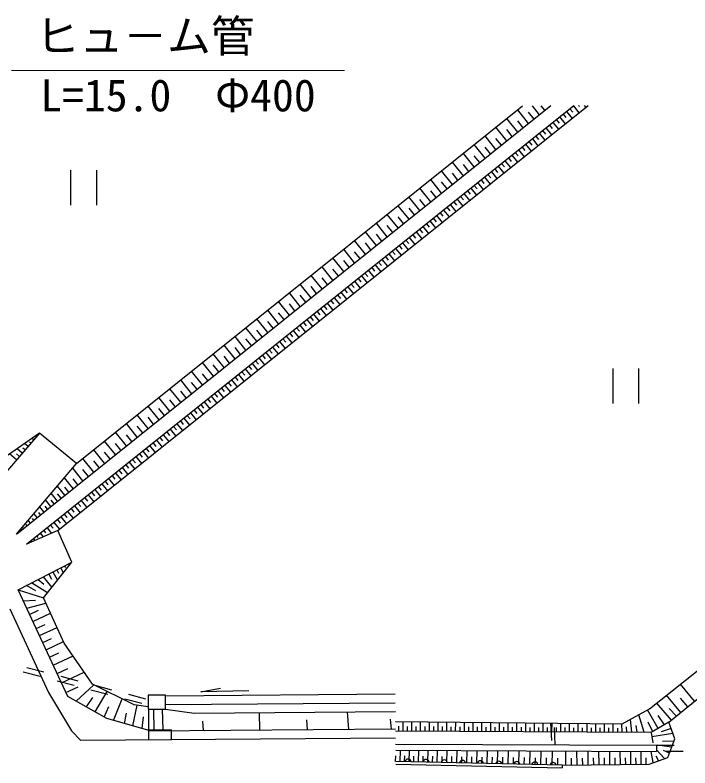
# Model space of a CAD drawing. Units: millimetres, scale not verified. Extents: x 0 to 700000, y -47500 to 447500.
# Drawn here: x 297220 to 335752, y 294923 to 337890 of the extents above; entities that cross this region are included whole.
import ezdxf
from ezdxf.enums import TextEntityAlignment as Align

# ---------------------------------------------------------------- set-up
doc = ezdxf.new("R2010")
doc.units = ezdxf.units.MM
doc.header["$LTSCALE"] = 1000
doc.layers.add('作業ﾚｲﾔ1', color=7, linetype='Continuous', lineweight=25)
doc.styles.add('ＭＳ ゴシック', font='')
doc.styles.get('ＭＳ ゴシック').set_extended_font_data('MS Gothic')

msp = doc.modelspace()

# ---------------------------------------------------------------- linework, layer by layer
at = {"layer": '作業ﾚｲﾔ1', "lineweight": 13}
msp.add_line((297022, 334727), (316022, 334727), dxfattribs=at)
at = {"layer": '作業ﾚｲﾔ1'}
for p, q in [((297301, 308273), (327803, 332719)), ((297882, 307688), (329127, 332729)), ((299670, 308471), (329947, 332736)), ((300728, 312294), (326197, 332706)), ((327161, 332204), (326755, 332710)), ((327471, 332453), (327262, 332714)), ((327782, 332702), (327768, 332719)), ((329095, 332703), (329412, 332307)), ((329392, 332732), (329448, 332662)), ((329711, 332734), (329802, 332620)), ((326540, 331707), (325919, 332483)), ((326851, 331956), (326540, 332343)), ((328509, 332234), (328668, 332036)), ((328704, 332391), (329022, 331995)), ((328900, 332547), (329058, 332349)), ((325920, 331209), (325298, 331985)), ((326230, 331458), (325919, 331846)), ((327924, 331765), (328241, 331369)), ((328119, 331922), (328278, 331724)), ((328314, 332078), (328632, 331682)), ((325299, 330712), (324677, 331488)), ((325609, 330961), (325299, 331349)), ((327339, 331296), (327498, 331098)), ((327534, 331453), (327851, 331057)), ((327729, 331609), (327888, 331411)), ((324678, 330215), (324057, 330990)), ((324989, 330463), (324678, 330851)), ((326949, 330984), (327107, 330786)), ((327144, 331140), (327461, 330744)), ((324058, 329717), (323436, 330493)), ((326363, 330515), (326681, 330119)), ((326559, 330671), (326717, 330473)), ((326754, 330827), (327071, 330431)), ((323437, 329220), (322815, 329996)), ((324368, 329966), (324057, 330354)), ((325778, 330045), (325937, 329848)), ((325973, 330202), (326291, 329806)), ((326168, 330358), (326327, 330160)), ((323748, 329469), (323437, 329856)), ((325193, 329576), (325510, 329181)), ((325388, 329733), (325547, 329535)), ((325583, 329889), (325900, 329493)), ((322817, 328722), (322195, 329498)), ((323127, 328971), (322816, 329359)), ((324803, 329264), (325120, 328868)), ((324998, 329420), (325157, 329222)), ((300391, 329039), (300391, 327039)), ((301891, 327039), (301891, 329039)), ((322196, 328225), (321574, 329001)), ((322506, 328474), (322195, 328862)), ((324218, 328795), (324376, 328597)), ((324413, 328951), (324730, 328555)), ((324608, 329107), (324766, 328909)), ((321575, 327728), (320954, 328503)), ((321886, 327976), (321575, 328364)), ((323632, 328326), (323950, 327930)), ((323827, 328482), (323986, 328284)), ((324023, 328638), (324340, 328242)), ((320955, 327230), (320333, 328006)), ((321265, 327479), (320954, 327867)), ((323047, 327857), (323206, 327659)), ((323242, 328013), (323559, 327617)), ((323437, 328169), (323596, 327971)), ((320334, 326733), (319712, 327509)), ((322657, 327544), (322816, 327346)), ((322852, 327700), (323169, 327304)), ((319713, 326235), (319092, 327011)), ((320644, 326982), (320333, 327369)), ((322072, 327075), (322389, 326679)), ((322267, 327231), (322425, 327033)), ((322462, 327388), (322779, 326992)), ((320024, 326484), (319713, 326872)), ((321486, 326606), (321645, 326408)), ((321682, 326762), (321999, 326366)), ((321877, 326919), (322035, 326721)), ((319093, 325738), (318471, 326514)), ((319403, 325987), (319092, 326375)), ((320901, 326137), (321218, 325741)), ((321096, 326293), (321255, 326095)), ((321291, 326450), (321609, 326054)), ((318472, 325241), (317850, 326016)), ((318782, 325489), (318472, 325877)), ((320511, 325824), (320828, 325428)), ((320706, 325981), (320865, 325783)), ((317851, 324743), (317230, 325519)), ((318162, 324992), (317851, 325380)), ((319926, 325355), (320084, 325157)), ((320121, 325512), (320438, 325116)), ((320316, 325668), (320475, 325470)), ((317231, 324246), (316609, 325022)), ((317541, 324495), (317230, 324882)), ((319341, 324886), (319658, 324490)), ((319536, 325042), (319694, 324845)), ((319731, 325199), (320048, 324803)), ((316610, 323748), (315988, 324524)), ((318755, 324417), (318914, 324219)), ((318950, 324573), (319268, 324178)), ((319145, 324730), (319304, 324532)), ((315990, 323251), (315368, 324027)), ((316921, 323997), (316610, 324385)), ((318365, 324104), (318524, 323906)), ((318560, 324261), (318878, 323865)), ((316300, 323500), (315989, 323888)), ((317780, 323635), (318097, 323239)), ((317975, 323792), (318134, 323594)), ((318170, 323948), (318487, 323552)), ((315369, 322754), (314747, 323529)), ((315679, 323002), (315368, 323390)), ((317195, 323166), (317353, 322968)), ((317390, 323323), (317707, 322927)), ((317585, 323479), (317743, 323281)), ((314748, 322256), (314127, 323032)), ((315059, 322505), (314748, 322893)), ((316609, 322697), (316927, 322301)), ((316805, 322854), (316963, 322656)), ((317000, 323010), (317317, 322614)), ((314128, 321759), (313506, 322535)), ((314438, 322008), (314127, 322395)), ((316219, 322385), (316537, 321989)), ((316414, 322541), (316573, 322343)), ((313507, 321261), (312885, 322037)), ((313817, 321510), (313506, 321898)), ((315634, 321916), (315793, 321718)), ((315829, 322072), (316146, 321676)), ((316024, 322228), (316183, 322030)), ((312886, 320764), (312265, 321540)), ((313197, 321013), (312886, 321401)), ((315049, 321447), (315366, 321051)), ((315244, 321603), (315403, 321405)), ((315439, 321759), (315756, 321363)), ((312266, 320267), (311644, 321042)), ((314464, 320978), (314622, 320780)), ((314659, 321134), (314976, 320738)), ((314854, 321290), (315012, 321092)), ((311645, 319769), (311023, 320545)), ((312576, 320515), (312265, 320903)), ((314073, 320665), (314232, 320467)), ((314268, 320821), (314586, 320425)), ((311955, 320018), (311645, 320406)), ((313488, 320196), (313805, 319800)), ((313683, 320352), (313842, 320154)), ((313878, 320509), (314196, 320113)), ((311024, 319272), (310403, 320048)), ((311335, 319521), (311024, 319908)), ((312903, 319727), (313062, 319529)), ((313098, 319883), (313415, 319487)), ((313293, 320039), (313452, 319842)), ((310404, 318774), (309782, 319550)), ((310714, 319023), (310403, 319411)), ((312318, 319258), (312635, 318862)), ((312513, 319414), (312671, 319216)), ((312708, 319570), (313025, 319175)), ((309783, 318277), (309161, 319053)), ((310094, 318526), (309783, 318914)), ((311928, 318945), (312245, 318549)), ((312123, 319101), (312281, 318903)), ((309163, 317780), (308541, 318555)), ((309473, 318028), (309162, 318416)), ((311342, 318476), (311501, 318278)), ((311537, 318632), (311855, 318236)), ((311732, 318789), (311891, 318591)), ((308542, 317282), (307920, 318058)), ((310757, 318007), (311074, 317611)), ((310952, 318163), (311111, 317965)), ((311147, 318320), (311464, 317924)), ((307921, 316785), (307300, 317561)), ((308852, 317531), (308541, 317919)), ((310172, 317538), (310330, 317340)), ((310367, 317694), (310684, 317298)), ((310562, 317851), (310721, 317653)), ((331342, 317719), (331342, 315719)), ((332842, 315719), (332842, 317719)), ((308232, 317034), (307921, 317421)), ((309782, 317225), (309940, 317027)), ((309977, 317382), (310294, 316986)), ((307301, 316287), (306679, 317063)), ((307611, 316536), (307300, 316924)), ((309196, 316756), (309514, 316360)), ((309391, 316913), (309550, 316715)), ((309587, 317069), (309904, 316673)), ((306680, 315790), (306058, 316566)), ((306990, 316039), (306679, 316427)), ((308611, 316287), (308770, 316089)), ((308806, 316444), (309123, 316048)), ((309001, 316600), (309160, 316402)), ((306059, 315293), (305438, 316068)), ((306370, 315541), (306059, 315929)), ((308026, 315818), (308343, 315422)), ((308221, 315975), (308380, 315777)), ((308416, 316131), (308733, 315735)), ((305439, 314795), (304817, 315571)), ((305749, 315044), (305438, 315432)), ((307636, 315505), (307953, 315110)), ((307831, 315662), (307989, 315464)), ((304818, 314298), (304196, 315074)), ((307050, 315036), (307209, 314839)), ((307246, 315193), (307563, 314797)), ((307441, 315349), (307599, 315151)), ((304197, 313800), (303576, 314576)), ((305128, 314547), (304818, 314934)), ((306465, 314567), (306783, 314172)), ((306660, 314724), (306819, 314526)), ((306855, 314880), (307173, 314484)), ((304508, 314049), (304197, 314437)), ((305880, 314098), (306039, 313900)), ((306075, 314255), (306392, 313859)), ((306270, 314411), (306429, 314213)), ((298612, 314021), (295048, 311556)), ((298612, 314021), (295200, 310056)), ((298286, 313642), (298187, 313727)), ((298449, 313831), (298424, 313852)), ((300728, 312294), (298612, 314021)), ((303577, 313303), (302955, 314079)), ((303887, 313552), (303576, 313940)), ((305490, 313786), (305648, 313588)), ((305685, 313942), (306002, 313546)), ((297960, 313263), (297762, 313433)), ((298123, 313452), (298049, 313516)), ((302956, 312806), (302334, 313581)), ((303266, 313054), (302956, 313442)), ((304905, 313317), (305222, 312921)), ((305100, 313473), (305258, 313275)), ((305295, 313629), (305612, 313233)), ((297307, 312505), (296912, 312845)), ((297470, 312694), (297297, 312843)), ((297634, 312884), (297337, 313139)), ((297797, 313073), (297673, 313180)), ((302336, 312308), (301714, 313084)), ((302646, 312557), (302335, 312945)), ((304319, 312848), (304478, 312650)), ((304514, 313004), (304832, 312608)), ((304710, 313160), (304868, 312962)), ((301715, 311811), (301093, 312587)), ((302025, 312060), (301714, 312447)), ((303734, 312379), (304051, 311983)), ((303929, 312535), (304088, 312337)), ((304124, 312691), (304442, 312295)), ((297301, 308273), (300728, 312294)), ((301094, 311313), (300512, 312040)), ((301405, 311562), (301094, 311950)), ((303344, 312066), (303661, 311670)), ((303539, 312222), (303698, 312024)), ((333446, 298291), (351004, 312342)), ((302759, 311597), (302917, 311399)), ((302954, 311753), (303271, 311357)), ((303149, 311910), (303308, 311712)), ((334553, 297526), (351667, 311620)), ((300535, 310865), (300038, 311485)), ((300804, 311080), (300535, 311416)), ((302173, 311128), (302491, 310732)), ((302369, 311284), (302527, 311086)), ((302564, 311441), (302881, 311045)), ((300058, 310483), (299635, 311012)), ((300287, 310667), (300058, 310953)), ((301588, 310659), (301747, 310461)), ((301783, 310815), (302101, 310419)), ((301978, 310972), (302137, 310774)), ((299262, 309845), (298960, 310220)), ((299652, 310157), (299291, 310608)), ((299847, 310314), (299651, 310558)), ((301198, 310346), (301357, 310148)), ((301393, 310502), (301710, 310107)), ((298871, 309532), (298630, 309833)), ((299067, 309688), (298931, 309858)), ((299457, 310001), (299291, 310208)), ((300613, 309877), (300930, 309481)), ((300808, 310033), (300967, 309835)), ((301003, 310190), (301320, 309794)), ((298481, 309219), (298300, 309446)), ((298676, 309376), (298571, 309507)), ((300028, 309408), (300186, 309210)), ((300223, 309564), (300540, 309169)), ((300418, 309721), (300576, 309523)), ((298091, 308907), (297970, 309058)), ((298286, 309063), (298211, 309157)), ((299442, 308939), (299760, 308543)), ((299637, 309095), (299796, 308897)), ((299832, 309252), (300150, 308856)), ((297701, 308594), (297640, 308671)), ((297896, 308750), (297850, 308807)), ((299052, 308626), (299305, 308311)), ((299247, 308783), (299395, 308599)), ((297311, 308281), (297309, 308283)), ((297506, 308438), (297490, 308457)), ((299670, 308471), (297882, 307688)), ((298467, 308157), (298530, 308079)), ((298662, 308314), (298830, 308104)), ((298857, 308470), (298962, 308339)), ((300463, 306667), (299670, 308471)), ((298077, 307845), (298098, 307818)), ((298272, 308001), (298356, 307896)), ((297400, 305087), (300463, 306667)), ((298840, 304636), (300463, 306667)), ((300053, 306456), (300101, 306364)), ((300276, 306570), (300319, 306487)), ((299152, 305991), (299304, 305698)), ((299387, 306112), (299635, 305631)), ((299609, 306227), (299708, 306036)), ((299831, 306341), (299977, 306059)), ((298533, 305671), (298871, 305407)), ((298831, 305825), (299313, 305227)), ((297400, 305087), (298840, 304636)), ((300230, 299004), (297400, 305087)), ((298416, 305027), (297882, 305336)), ((299067, 304920), (298163, 305481)), ((300034, 302050), (298840, 304636)), ((297692, 304460), (298385, 304506)), ((297886, 304043), (298982, 304329)), ((296924, 303998), (299122, 299234)), ((298052, 303686), (298557, 303921)), ((298240, 303282), (299249, 303751)), ((298427, 302879), (298931, 303113)), ((298615, 302476), (299621, 302944)), ((298802, 302074), (299304, 302308)), ((298989, 301672), (299993, 302139)), ((301638, 299701), (300034, 302050)), ((299186, 301248), (299715, 301495)), ((299397, 300794), (300531, 301322)), ((297688, 300410), (298655, 300153)), ((297899, 300664), (298865, 300408)), ((299623, 300308), (300230, 300591)), ((299865, 299788), (301166, 300393)), ((299832, 300152), (300799, 299896)), ((299621, 299897), (300588, 299641)), ((300124, 299231), (300821, 299555)), ((300716, 298729), (301724, 299659)), ((304020, 298524), (301638, 299701)), ((301766, 299640), (302732, 299384)), ((336013, 298728), (335210, 299702)), ((299122, 299234), (300445, 297033)), ((301555, 299385), (302522, 299129)), ((301787, 298123), (302471, 299290)), ((303699, 299128), (304666, 298872)), ((305812, 299081), (304812, 299073)), ((304812, 299073), (304818, 298273)), ((305812, 299041), (318926, 299146)), ((305818, 298281), (305812, 299081)), ((307818, 299275), (308947, 299477)), ((310575, 299332), (307818, 299275)), ((335231, 298084), (334419, 299069)), ((302456, 297745), (300230, 299004)), ((301647, 298935), (301278, 298411)), ((302834, 297639), (303344, 298858)), ((303488, 298873), (304455, 298617)), ((305816, 298541), (318930, 298646)), ((334698, 297645), (333857, 298620)), ((335623, 298407), (335219, 298897)), ((302310, 297828), (302580, 298436)), ((303952, 297324), (304187, 298501)), ((304817, 298415), (304020, 298524)), ((304818, 298273), (305818, 298281)), ((304833, 298272), (305818, 298281)), ((304833, 298272), (304843, 297068)), ((305171, 297087), (305135, 298275)), ((305671, 297091), (305635, 298279)), ((305818, 298281), (307450, 298054)), ((331878, 297432), (333446, 298291)), ((333934, 297179), (333336, 298231)), ((334980, 297877), (334567, 298309)), ((303557, 298057), (303454, 297464)), ((304478, 297176), (304551, 297835)), ((307450, 298054), (318934, 298146)), ((311165, 298084), (311183, 297084)), ((316186, 298124), (316255, 297116)), ((333131, 296956), (332832, 297954)), ((334300, 297383), (333932, 297920)), ((304796, 297086), (302456, 297745)), ((307927, 297595), (307968, 297050)), ((313851, 297676), (313898, 297094)), ((318642, 297715), (318690, 297144)), ((318938, 297580), (331878, 297432)), ((319376, 297020), (319378, 297575)), ((319876, 297017), (319878, 297569)), ((320376, 297015), (320378, 297563)), ((320876, 297013), (320878, 297558)), ((321376, 297010), (321378, 297552)), ((321876, 297008), (321878, 297546)), ((322376, 297006), (322378, 297541)), ((322876, 297004), (322878, 297535)), ((323376, 297001), (323378, 297529)), ((323876, 296999), (323878, 297523)), ((324376, 296997), (324378, 297518)), ((324876, 296994), (324878, 297512)), ((325376, 296992), (325378, 297506)), ((325876, 296990), (325878, 297500)), ((326376, 296987), (326378, 297495)), ((326876, 296985), (326878, 297489)), ((327376, 296983), (327378, 297483)), ((327797, 297478), (327852, 296480)), ((327876, 296981), (327878, 297478)), ((328376, 296978), (328378, 297472)), ((328876, 296976), (328878, 297466)), ((329376, 296974), (329378, 297460)), ((329876, 296971), (329878, 297455)), ((330376, 296969), (330378, 297449)), ((330876, 296967), (330878, 297443)), ((331376, 296965), (331378, 297437)), ((331885, 296962), (331860, 297432)), ((332444, 296960), (332358, 297695)), ((332748, 296958), (332677, 297345)), ((333354, 297551), (333623, 297004)), ((334553, 297526), (333534, 296955)), ((334888, 296578), (334553, 297526)), ((300445, 297033), (300950, 296501)), ((304844, 297086), (304796, 297086)), ((304844, 297033), (318942, 297146)), ((306144, 297094), (304844, 297084)), ((304844, 297084), (304848, 296534)), ((306148, 296544), (306144, 297094)), ((333534, 296955), (318943, 297022)), ((319126, 297021), (319127, 297299)), ((319626, 297018), (319627, 297295)), ((320126, 297016), (320127, 297291)), ((320626, 297014), (320627, 297287)), ((321126, 297012), (321127, 297283)), ((321626, 297009), (321627, 297279)), ((322126, 297007), (322127, 297275)), ((322626, 297005), (322627, 297271)), ((323126, 297002), (323127, 297267)), ((323626, 297000), (323627, 297263)), ((324126, 296998), (324127, 297259)), ((324626, 296995), (324627, 297255)), ((325126, 296993), (325127, 297251)), ((325626, 296991), (325627, 297247)), ((326126, 296989), (326127, 297243)), ((326626, 296986), (326627, 297239)), ((327126, 296984), (327127, 297235)), ((327626, 296982), (327627, 297231)), ((328065, 296242), (328011, 297240)), ((328126, 296979), (328127, 297227)), ((328626, 296977), (328627, 297223)), ((329126, 296975), (329127, 297219)), ((329626, 296973), (329627, 297215)), ((330126, 296970), (330127, 297211)), ((330626, 296968), (330627, 297207)), ((331126, 296966), (331127, 297203)), ((331626, 296963), (331627, 297199)), ((332116, 297273), (332137, 296961)), ((333534, 296955), (333625, 296357)), ((334675, 297182), (334114, 296986)), ((300950, 296501), (318946, 296646)), ((304848, 296534), (306148, 296544)), ((334781, 296880), (333574, 296695)), ((334181, 296452), (334848, 296472)), ((334484, 295517), (334888, 296578)), ((318949, 296283), (333844, 296215)), ((333843, 296215), (333842, 295865)), ((333843, 296215), (334843, 296216)), ((334708, 296105), (333892, 296215)), ((318950, 295298), (318957, 295615)), ((318952, 295933), (333842, 295865)), ((319206, 295291), (319221, 295932)), ((319724, 295279), (319740, 295930)), ((320251, 295267), (320267, 295927)), ((320786, 295254), (320801, 295925)), ((321328, 295241), (321345, 295922)), ((321880, 295228), (321896, 295920)), ((322439, 295215), (322456, 295917)), ((323008, 295202), (323025, 295915)), ((323585, 295188), (323602, 295912)), ((324171, 295174), (324188, 295909)), ((324766, 295160), (324783, 295907)), ((325370, 295146), (325388, 295904)), ((325984, 295131), (326002, 295901)), ((326607, 295117), (326625, 295898)), ((327239, 295102), (327258, 295895)), ((327881, 295086), (327901, 295892)), ((328672, 295076), (328660, 295889)), ((329315, 295086), (329303, 295886)), ((329948, 295095), (329936, 295883)), ((330571, 295104), (330559, 295880)), ((331184, 295113), (331173, 295877)), ((331788, 295122), (331777, 295875)), ((332383, 295131), (332372, 295872)), ((332969, 295140), (332958, 295869)), ((333644, 295226), (333542, 295867)), ((333813, 295616), (333959, 295335)), ((334303, 295454), (333843, 295956)), ((334582, 295774), (334235, 295916)), ((335374, 295866), (334374, 295865)), ((328456, 295073), (318957, 295297)), ((319464, 295285), (319472, 295608)), ((319987, 295273), (319994, 295601)), ((320517, 295260), (320525, 295593)), ((321056, 295248), (321064, 295586)), ((321603, 295235), (321611, 295578)), ((322158, 295222), (322167, 295570)), ((322722, 295208), (322731, 295562)), ((323295, 295195), (323304, 295554)), ((323877, 295181), (323885, 295546)), ((324467, 295167), (324476, 295538)), ((325067, 295153), (325076, 295529)), ((325676, 295139), (325685, 295521)), ((326294, 295124), (326303, 295512)), ((326922, 295109), (326931, 295503)), ((327559, 295094), (327569, 295494)), ((328206, 295079), (328216, 295485)), ((328995, 295081), (328989, 295484)), ((329632, 295090), (329626, 295487)), ((330260, 295100), (330255, 295491)), ((330879, 295109), (330873, 295494)), ((331487, 295118), (331482, 295497)), ((332087, 295127), (332081, 295500)), ((332677, 295136), (332672, 295503)), ((333258, 295144), (333253, 295506)), ((333415, 295147), (334484, 295517)), ((318958, 295147), (328453, 294923)), ((328456, 295073), (328453, 294923)), ((328456, 295073), (333415, 295147))]:
    msp.add_line(p, q, dxfattribs=at)
for centre, start, end in [((319656, 295257), 6.655, 170.6363), ((320692, 295232), 6.6542, 170.6368), ((321727, 295208), 6.655, 170.6363), ((322762, 295183), 6.655, 170.6363), ((323797, 295159), 6.6542, 170.6368), ((324832, 295134), 6.655, 170.6363), ((325868, 295110), 6.6539, 170.6371), ((326903, 295085), 6.6558, 170.6368), ((327938, 295061), 6.6566, 170.6364)]:
    msp.add_arc(centre, 174, start, end, dxfattribs=at)

# ---------------------------------------------------------------- texts
at = {"layer": '作業ﾚｲﾔ1', "style": 'ＭＳ ゴシック'}
msp.add_text('ヒュ－ム管', height=1833, dxfattribs=at).set_placement((298397, 335227), align=Align.BOTTOM_LEFT)
msp.add_text('L=15.0\u3000Φ400', height=1833, dxfattribs=at).set_placement((306522, 334227), align=Align.TOP_CENTER)

doc.saveas('drawing.dxf')
